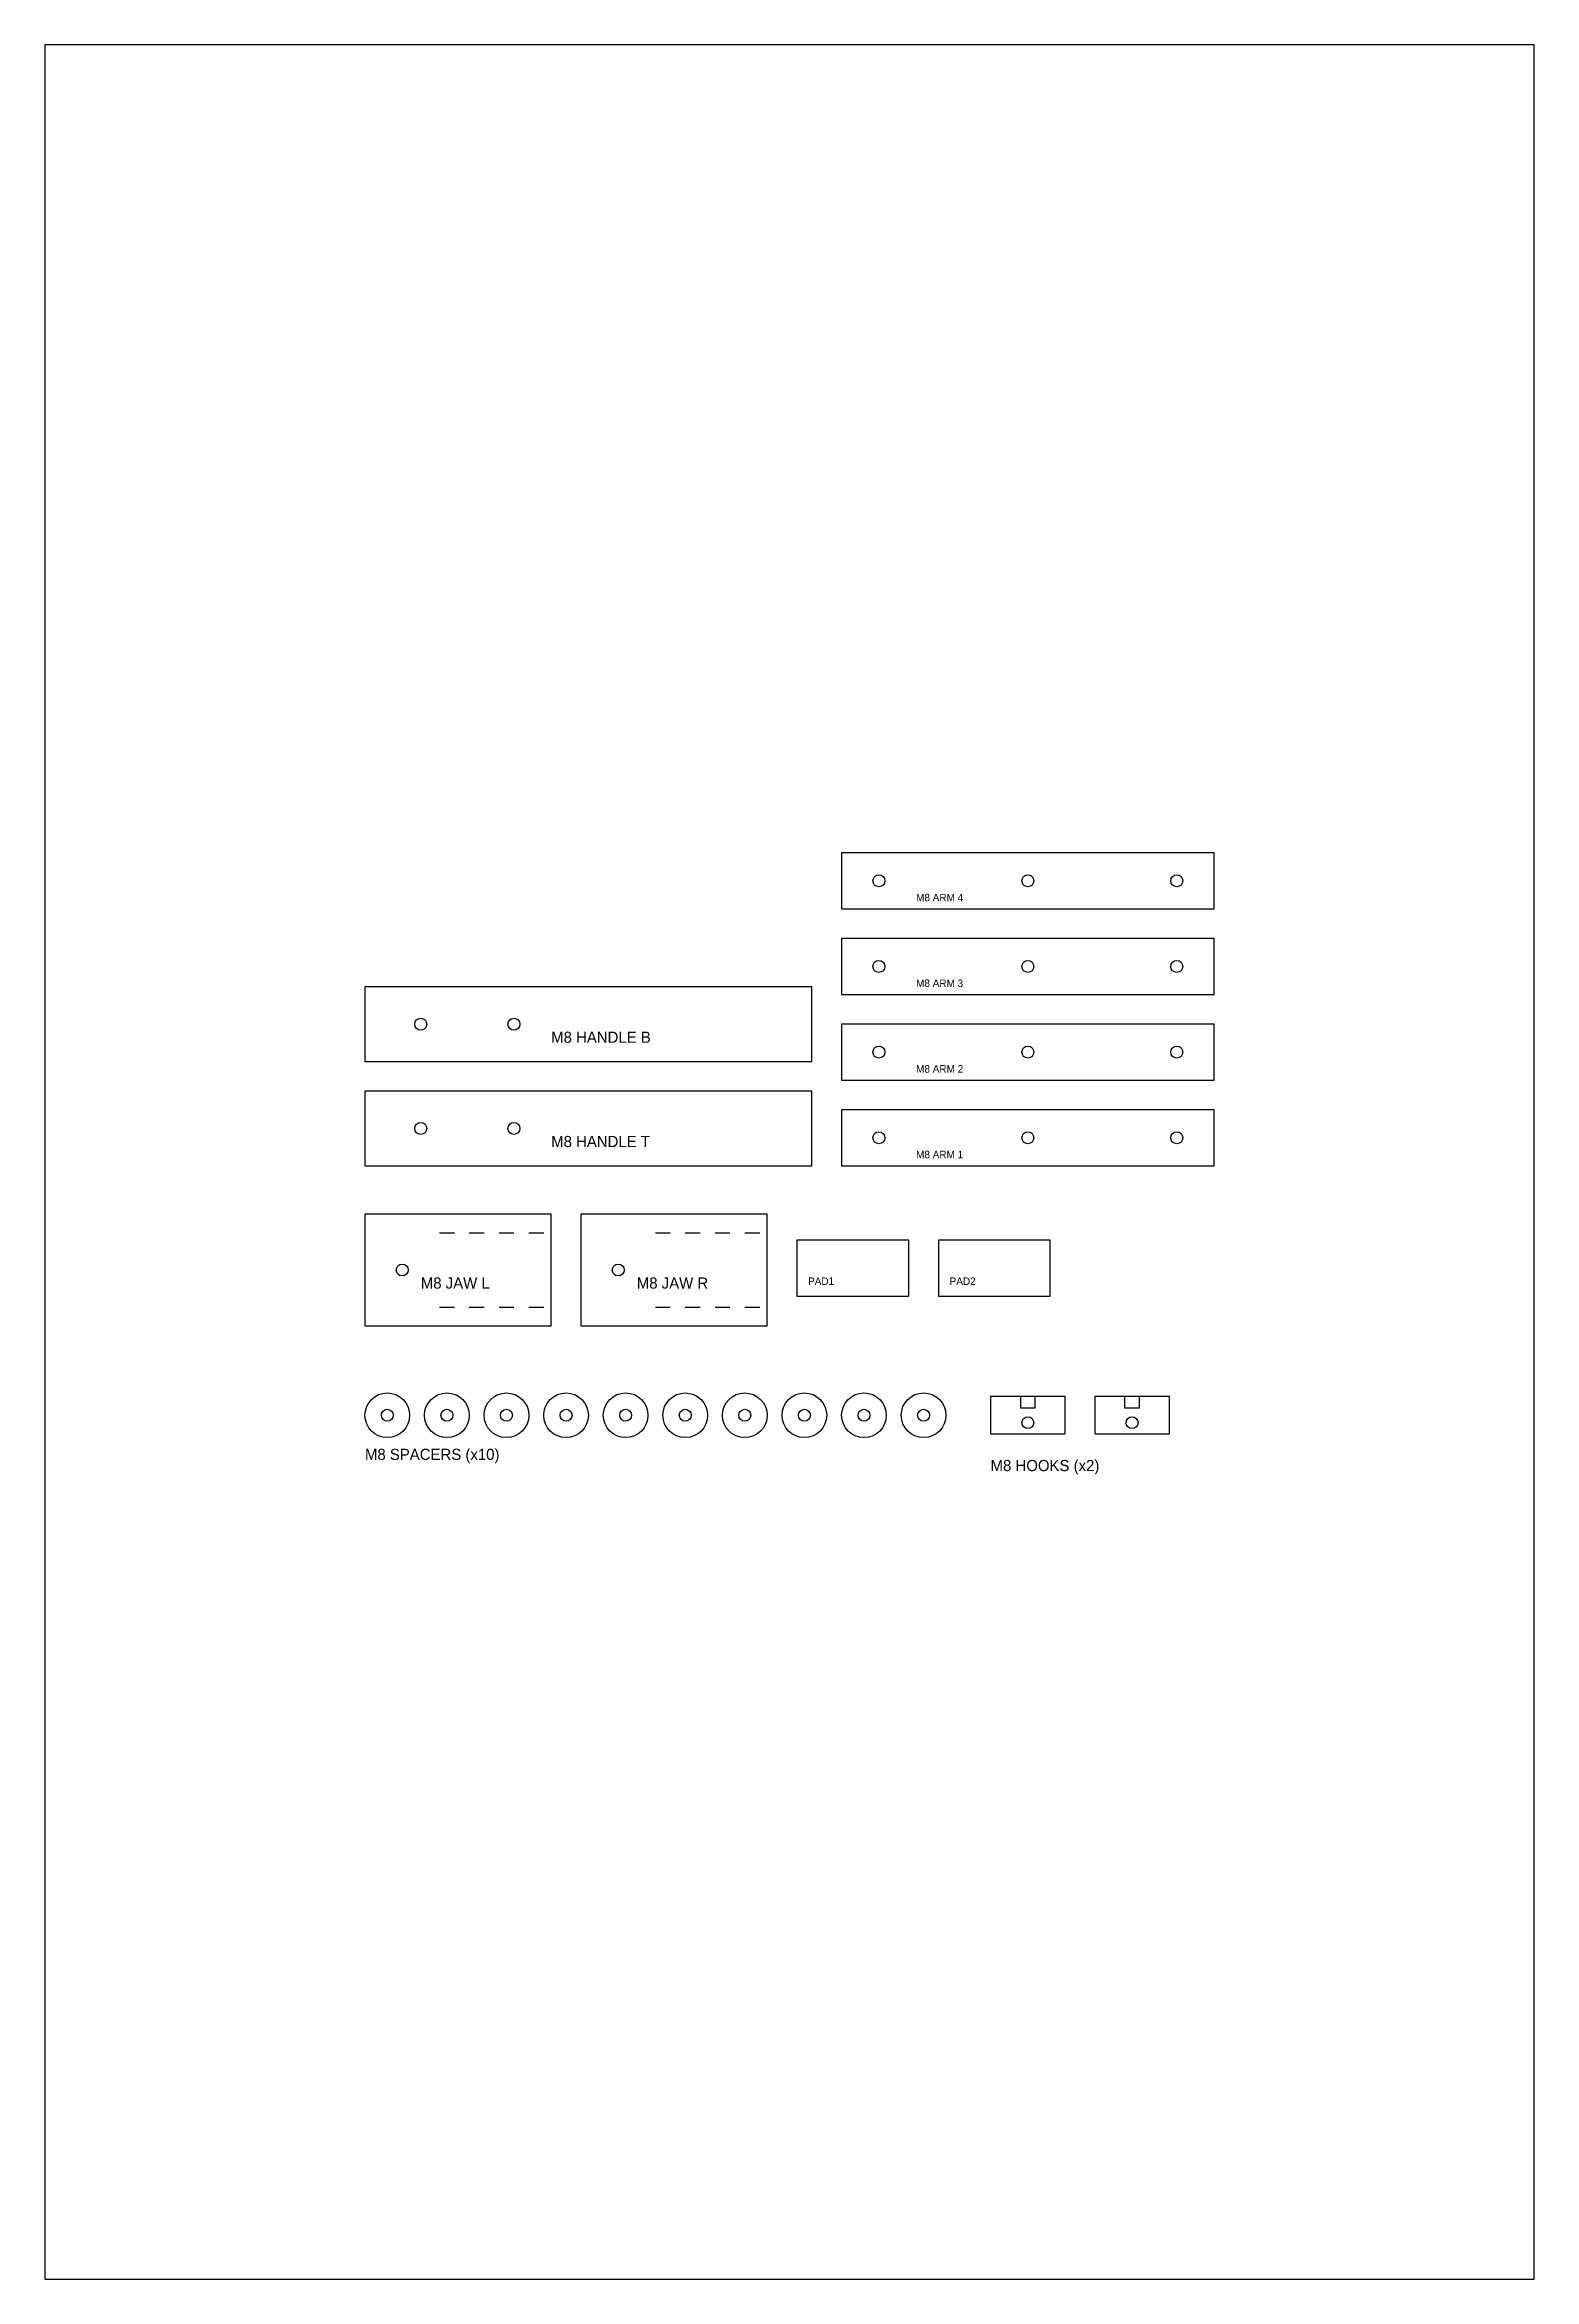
# Model space of a CAD drawing. Header units: metres. Extents: x 0 to 400, y 0 to 600.
import ezdxf

# ---------------------------------------------------------------- set-up
doc = ezdxf.new("R2010")
doc.units = ezdxf.units.M
for name, color, linetype in [('CUTS', 7, 'Continuous'), ('ENGRAVE', 1, 'Continuous'), ('SHEET', 8, 'Continuous')]:
    doc.layers.add(name, color=color, linetype=linetype)

msp = doc.modelspace()

# ---------------------------------------------------------------- linework, layer by layer
at = {"layer": 'CUTS'}
for points in [[(214, 368), (314, 368), (314, 383), (214, 383)], [(214, 345), (314, 345), (314, 360), (214, 360)], [(86, 327), (206, 327), (206, 347), (86, 347)], [(214, 322), (314, 322), (314, 337), (214, 337)], [(86, 299), (206, 299), (206, 319), (86, 319)], [(214, 299), (314, 299), (314, 314), (214, 314)], [(86, 256), (136, 256), (136, 286), (86, 286)], [(144, 256), (194, 256), (194, 286), (144, 286)], [(202, 264), (232, 264), (232, 279), (202, 279)], [(240, 264), (270, 264), (270, 279), (240, 279)], [(254, 227), (274, 227), (274, 237), (254, 237)], [(262, 237), (262, 234), (266, 234), (266, 237)], [(282, 227), (302, 227), (302, 237), (282, 237)], [(290, 237), (290, 234), (294, 234), (294, 237)]]:
    msp.add_lwpolyline(points, close=True, dxfattribs=at)
for centre, radius in [((224, 375.5), 1.6), ((264, 375.5), 1.6), ((304, 375.5), 1.6), ((224, 352.5), 1.6), ((264, 352.5), 1.6), ((304, 352.5), 1.6), ((101, 337), 1.6), ((126, 337), 1.6), ((224, 329.5), 1.6), ((264, 329.5), 1.6), ((304, 329.5), 1.6), ((101, 309), 1.6), ((126, 309), 1.6), ((224, 306.5), 1.6), ((264, 306.5), 1.6), ((304, 306.5), 1.6), ((96, 271), 1.6), ((154, 271), 1.6), ((92, 232), 6), ((108, 232), 6), ((124, 232), 6), ((140, 232), 6), ((156, 232), 6), ((172, 232), 6), ((188, 232), 6), ((204, 232), 6), ((220, 232), 6), ((236, 232), 6), ((92, 232), 1.6), ((108, 232), 1.6), ((124, 232), 1.6), ((140, 232), 1.6), ((156, 232), 1.6), ((172, 232), 1.6), ((188, 232), 1.6), ((204, 232), 1.6), ((220, 232), 1.6), ((236, 232), 1.6), ((264, 230), 1.6), ((292, 230), 1.6)]:
    msp.add_circle(centre, radius, dxfattribs=at)
at = {"layer": 'ENGRAVE'}
for p, q in [((106, 281), (110, 281)), ((114, 281), (118, 281)), ((122, 281), (126, 281)), ((130, 281), (134, 281)), ((164, 281), (168, 281)), ((172, 281), (176, 281)), ((180, 281), (184, 281)), ((188, 281), (192, 281)), ((106, 261), (110, 261)), ((114, 261), (118, 261)), ((122, 261), (126, 261)), ((130, 261), (134, 261)), ((164, 261), (168, 261)), ((172, 261), (176, 261)), ((180, 261), (184, 261)), ((188, 261), (192, 261))]:
    msp.add_line(p, q, dxfattribs=at)
at = {"layer": 'SHEET', "color": 8}
msp.add_lwpolyline([(0, 0), (400, 0), (400, 600), (0, 600)], close=True, dxfattribs=at)

# ---------------------------------------------------------------- texts
at = {"layer": 'ENGRAVE'}
for s, height, p in [('M8 ARM 4', 2, (234, 370)), ('M8 ARM 3', 2, (234, 347)), ('M8 HANDLE B', 3, (136, 332)), ('M8 ARM 2', 2, (234, 324)), ('M8 HANDLE T', 3, (136, 304)), ('M8 ARM 1', 2, (234, 301)), ('M8 JAW L', 3, (101, 266)), ('M8 JAW R', 3, (159, 266)), ('PAD1', 2, (205, 267)), ('PAD2', 2, (243, 267)), ('M8 SPACERS (x10)', 3, (86, 220)), ('M8 HOOKS (x2)', 3, (254, 217))]:
    msp.add_text(s, height=height, dxfattribs=at).set_placement(p)

doc.saveas('drawing.dxf')
